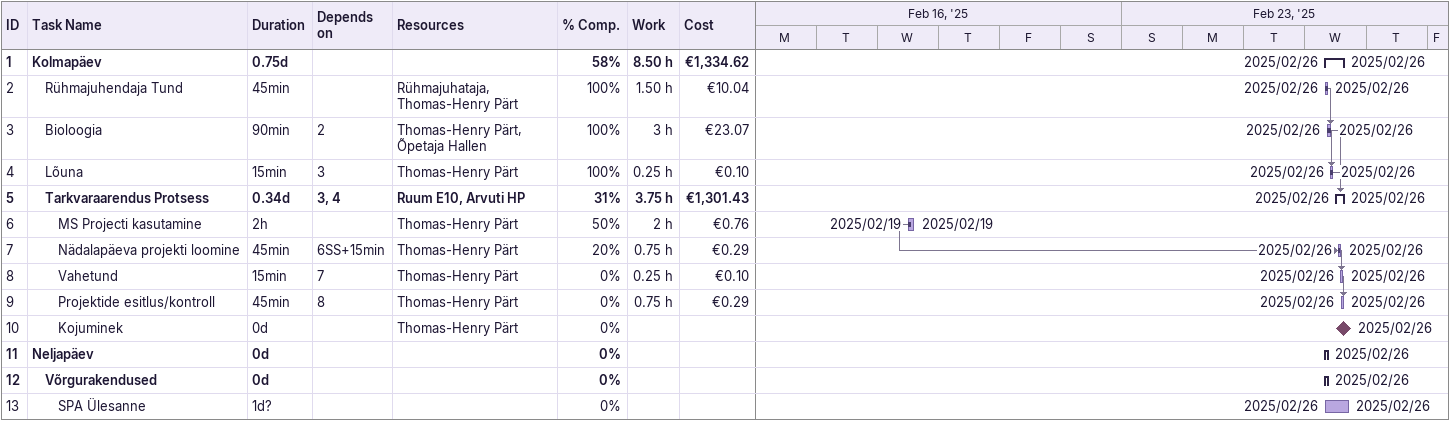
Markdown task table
| ID | Level | Task | Duration | Start | Finish | Predecessors | Resources | % complete | Work (h) | Cost (€) |
|---|---|---|---|---|---|---|---|---|---|---|
| 1 | 1 | **Kolmapäev** | 0.75d | 2025-02-26 | 2025-02-26 |  |  | 58 | 8.50 | 1334.62 |
| 2 | 2 | Rühmajuhendaja Tund | 45min | 2025-02-26 | 2025-02-26 |  | Rühmajuhataja, Thomas-Henry Pärt | 100 | 1.50 | 10.04 |
| 3 | 2 | Bioloogia | 90min | 2025-02-26 | 2025-02-26 | 2 | Thomas-Henry Pärt, Õpetaja Hallen | 100 | 3 | 23.07 |
| 4 | 2 | Lõuna | 15min | 2025-02-26 | 2025-02-26 | 3 | Thomas-Henry Pärt | 100 | 0.25 | 0.10 |
| 5 | 2 | **Tarkvaraarendus Protsess** | 0.34d | 2025-02-26 | 2025-02-26 | 3, 4 | Ruum E10, Arvuti HP | 31 | 3.75 | 1301.43 |
| 6 | 3 | MS Projecti kasutamine | 2h | 2025-02-19 | 2025-02-19 |  | Thomas-Henry Pärt | 50 | 2 | 0.76 |
| 7 | 3 | Nädalapäeva projekti loomine | 45min | 2025-02-26 | 2025-02-26 | 6SS+15min | Thomas-Henry Pärt | 20 | 0.75 | 0.29 |
| 8 | 3 | Vahetund | 15min | 2025-02-26 | 2025-02-26 | 7 | Thomas-Henry Pärt | 0 | 0.25 | 0.10 |
| 9 | 3 | Projektide esitlus/kontroll | 45min | 2025-02-26 | 2025-02-26 | 8 | Thomas-Henry Pärt | 0 | 0.75 | 0.29 |
| 10 | 3 | Kojuminek | 0d | 2025-02-26 | 2025-02-26 |  | Thomas-Henry Pärt | 0 |  |  |
| 11 | 1 | **Neljapäev** | 0d | 2025-02-26 | 2025-02-26 |  |  | 0 |  |  |
| 12 | 2 | **Võrgurakendused** | 0d | 2025-02-26 | 2025-02-26 |  |  | 0 |  |  |
| 13 | 3 | SPA Ülesanne | 1d? | 2025-02-26 | 2025-02-26 |  |  | 0 |  |  |
